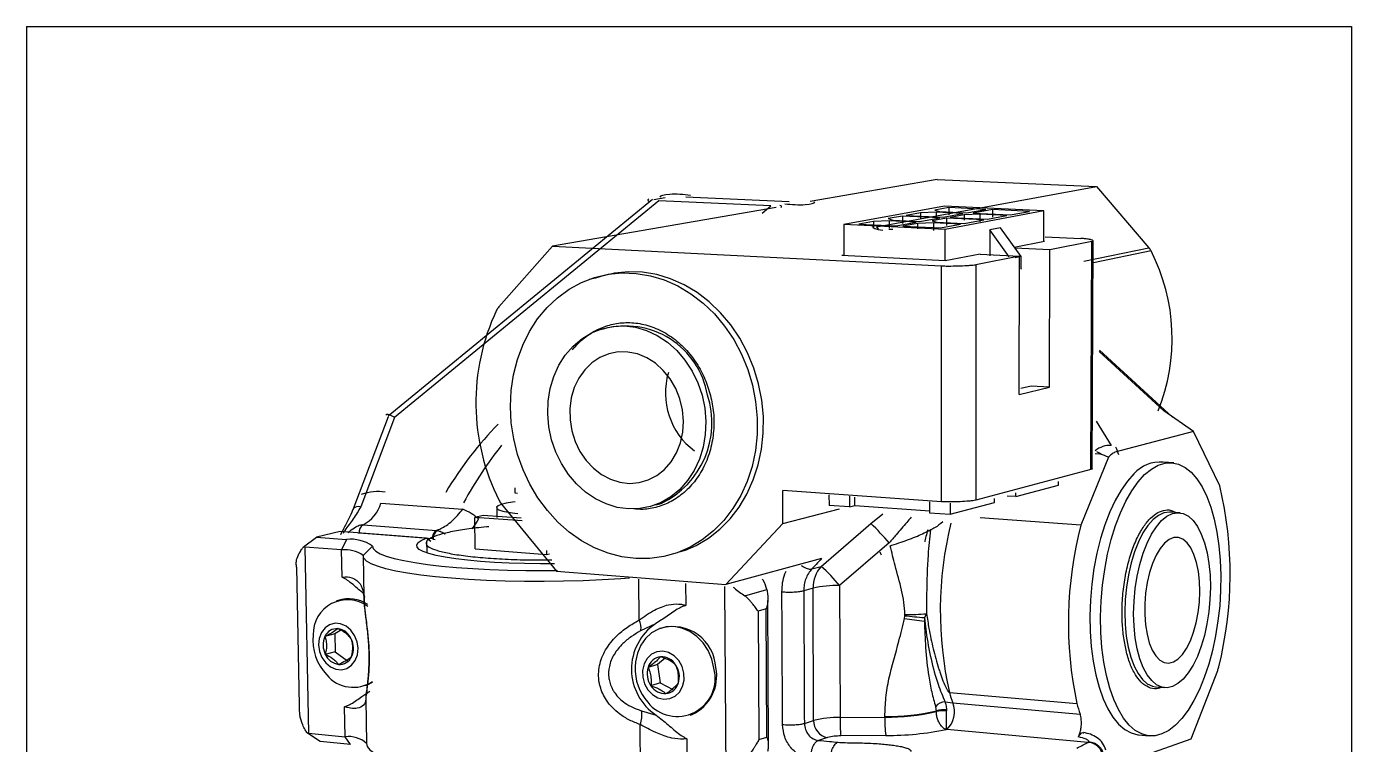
# Model space of a CAD drawing. Header units: millimetres. Extents: x 0 to 279, y 0 to 216.
# Drawn here: x 188.9 to 247.9, y 87.4 to 119.4 of the extents above; entities that cross this region are included whole.
import ezdxf

# ---------------------------------------------------------------- set-up
doc = ezdxf.new("R2010")
doc.units = ezdxf.units.MM
doc.layers.add('TITLE_BLOCK_BORDER', color=7, linetype='Continuous')

msp = doc.modelspace()

# ---------------------------------------------------------------- linework, layer by layer
at = {"color": 7, "linetype": 'Continuous', "lineweight": 25}
for p, q in [((229.484, 112.58), (223.822, 111.602)), ((226.77, 110.478), (236.574, 112.27)), ((229.484, 112.58), (236.574, 112.27)), ((236.574, 112.27), (238.911, 109.542)), ((216.798, 111.686), (205.033, 102.039)), ((217.077, 111.637), (205.312, 101.99)), ((216.856, 111.699), (217.358, 111.782)), ((222.067, 111.404), (217.077, 111.637)), ((222.887, 111.586), (218.287, 111.798)), ((222.302, 111.34), (212.346, 109.621)), ((229.802, 111.388), (225.323, 110.579)), ((227.94, 110.955), (227.296, 110.839)), ((229.591, 110.878), (227.94, 110.955)), ((227.94, 110.955), (227.94, 110.624)), ((228.736, 111.1), (228.1, 110.984)), ((228.1, 110.984), (229.75, 110.907)), ((229.429, 111.122), (228.736, 111.1)), ((228.736, 111.1), (228.737, 110.861)), ((230.002, 111.329), (229.375, 111.215)), ((229.375, 111.215), (229.587, 111.151)), ((230.621, 111.067), (229.429, 111.122)), ((229.429, 111.122), (229.429, 110.794)), ((229.587, 111.151), (230.778, 111.096)), ((229.75, 110.907), (230.621, 111.067)), ((234.227, 111.185), (229.802, 111.388)), ((234.227, 111.185), (229.836, 110.363)), ((231.638, 111.253), (230.002, 111.329)), ((230.002, 111.329), (230.002, 111.004)), ((230.681, 111.009), (230.05, 110.893)), ((231.375, 111.032), (230.681, 111.009)), ((230.681, 111.009), (230.681, 110.77)), ((230.778, 111.096), (231.638, 111.253)), ((231.935, 111.24), (231.076, 111.082)), ((231.076, 111.082), (232.731, 111.005)), ((232.576, 110.976), (231.375, 111.032)), ((231.375, 111.032), (231.375, 110.702)), ((231.712, 110.815), (232.576, 110.976)), ((233.584, 111.164), (231.935, 111.24)), ((231.935, 111.24), (231.935, 110.913)), ((232.731, 111.005), (233.584, 111.164)), ((234.223, 109.819), (234.227, 111.185)), ((229.836, 110.363), (225.323, 110.579)), ((225.323, 110.579), (225.328, 109.187)), ((226.641, 110.72), (225.987, 110.601)), ((225.987, 110.601), (227.652, 110.522)), ((227.344, 110.743), (226.641, 110.72)), ((226.641, 110.72), (226.641, 110.478)), ((227.296, 110.839), (227.506, 110.773)), ((227.318, 110.373), (227.504, 110.364)), ((228.547, 110.686), (227.344, 110.743)), ((227.344, 110.743), (227.345, 110.409)), ((227.506, 110.773), (228.708, 110.716)), ((227.652, 110.522), (228.547, 110.686)), ((228.603, 110.627), (227.955, 110.507)), ((227.955, 110.507), (229.633, 110.427)), ((229.308, 110.65), (228.603, 110.627)), ((228.603, 110.627), (228.604, 110.383)), ((228.708, 110.716), (229.591, 110.878)), ((229.891, 110.864), (229.253, 110.746)), ((229.253, 110.746), (229.468, 110.68)), ((230.52, 110.593), (229.308, 110.65)), ((229.308, 110.65), (229.308, 110.314)), ((229.468, 110.68), (230.679, 110.622)), ((229.633, 110.427), (230.52, 110.593)), ((229.836, 108.959), (229.836, 110.363)), ((231.555, 110.785), (229.891, 110.864)), ((229.891, 110.864), (229.891, 110.531)), ((230.05, 110.893), (231.712, 110.815)), ((230.679, 110.622), (231.555, 110.785)), ((232.302, 110.431), (231.824, 110.341)), ((233.221, 109.152), (232.302, 110.431)), ((231.824, 110.341), (231.823, 109.182)), ((232.687, 109.139), (231.824, 110.341)), ((234.256, 109.825), (232.911, 109.562)), ((234.256, 109.825), (234.225, 109.827)), ((234.289, 110.037), (235.877, 109.961)), ((236.364, 109.816), (234.499, 109.446)), ((236.321, 99.666), (236.364, 109.816)), ((236.382, 99.706), (236.425, 109.846)), ((212.346, 109.621), (209.953, 106.906)), ((212.346, 109.621), (229.668, 108.736)), ((225.341, 109.213), (225.23, 109.192)), ((229.836, 108.959), (225.23, 109.192)), ((231.392, 109.264), (229.836, 108.959)), ((233.145, 109.176), (231.2, 108.79)), ((231.392, 109.264), (233.145, 109.176)), ((234.499, 109.446), (232.943, 109.522)), ((233.133, 103.016), (233.145, 109.176)), ((234.481, 103.338), (234.499, 109.446)), ((229.671, 98.234), (229.668, 108.736)), ((231.2, 108.79), (231.192, 98.302)), ((233.221, 109.152), (232.947, 109.098)), ((233.22, 108.598), (233.214, 108.597)), ((233.22, 108.598), (233.221, 109.152)), ((214.257, 108.187), (213.974, 108.135)), ((214.501, 108.27), (214.257, 108.187)), ((214.61, 105.923), (214.374, 105.877)), ((239.962, 102.004), (236.704, 104.989)), ((233.133, 103.016), (234.481, 103.338)), ((233.662, 103.388), (233.203, 103.279)), ((234.481, 103.338), (233.662, 103.388)), ((240.887, 101.357), (239.577, 102.28)), ((205.029, 102.016), (203.462, 97.874)), ((205.312, 101.99), (203.81, 98.015)), ((240.887, 101.357), (237.393, 100.439)), ((242.063, 98.938), (240.887, 101.357)), ((237.103, 100.215), (235.878, 97.197)), ((240.014, 99.965), (239.541, 99.996)), ((236.321, 99.666), (231.192, 98.302)), ((234.876, 98.971), (234.876, 99.141)), ((210.691, 98.615), (210.688, 98.861)), ((210.784, 98.608), (210.691, 98.615)), ((229.671, 98.234), (222.6, 98.737)), ((222.607, 97.269), (222.6, 98.737)), ((224.66, 98.543), (224.662, 98.069)), ((232.977, 98.462), (234.876, 98.971)), ((232.977, 98.462), (232.977, 98.634)), ((204.704, 98.175), (208.35, 97.901)), ((209.862, 98.002), (209.869, 97.537)), ((210.074, 98.134), (212.521, 95.147)), ((216.948, 98.103), (217.18, 98.159)), ((225.57, 98.003), (224.662, 98.069)), ((225.568, 98.478), (225.57, 98.003)), ((225.57, 98.003), (225.818, 98.068)), ((225.818, 98.068), (225.817, 98.444)), ((225.818, 98.068), (229.158, 97.827)), ((229.133, 98.224), (229.133, 97.746)), ((230.056, 98.176), (230.057, 97.679)), ((230.057, 97.679), (232.03, 98.208)), ((232.03, 98.208), (232.031, 98.382)), ((232.977, 98.462), (232.592, 98.489)), ((203.463, 97.883), (203.462, 97.874)), ((209.263, 97.628), (208.889, 97.539)), ((208.909, 96.138), (208.889, 97.539)), ((210.994, 97.38), (208.889, 97.539)), ((210.944, 97.501), (209.263, 97.628)), ((222.607, 97.269), (225.122, 97.919)), ((229.133, 97.746), (230.057, 97.679)), ((235.878, 97.197), (231.387, 97.522)), ((240.301, 97.739), (239.906, 97.767)), ((202.896, 96.91), (201.83, 96.662)), ((206.722, 96.612), (202.896, 96.91)), ((207.007, 96.578), (203.739, 96.832)), ((203.909, 97.214), (207.176, 96.962)), ((207.176, 96.962), (207.222, 96.956)), ((220.059, 94.546), (222.607, 97.269)), ((224.31, 95.357), (226.525, 97.261)), ((229.181, 96.982), (229.176, 96.98)), ((201.265, 96.227), (201.83, 96.662)), ((201.317, 96.217), (201.265, 96.227)), ((202.957, 96.087), (201.317, 96.217)), ((201.317, 96.217), (201.481, 87.929)), ((201.83, 96.662), (203.178, 96.556)), ((203.178, 96.556), (202.957, 96.087)), ((204.327, 96.263), (203.912, 95.841)), ((206.93, 96.462), (206.722, 96.612)), ((206.739, 96.473), (206.747, 95.986)), ((207.031, 96.575), (207.007, 96.578)), ((227.34, 96.4), (225.132, 94.504)), ((202.979, 94.874), (202.957, 96.087)), ((203.912, 95.841), (203.946, 93.992)), ((208.909, 96.138), (212.077, 95.89)), ((212.075, 96.061), (212.077, 95.89)), ((212.077, 95.89), (212.206, 95.922)), ((217.992, 96.001), (218.268, 96.072)), ((224.328, 95.701), (220.059, 94.546)), ((200.948, 95.324), (201.072, 89.16)), ((212.521, 95.147), (220.059, 94.546)), ((223.897, 95.244), (224.31, 95.357)), ((225.132, 94.504), (225.152, 88.627)), ((202.801, 93.832), (202.707, 93.809)), ((220.912, 94.052), (221.894, 94.322)), ((221.971, 87.487), (221.935, 93.836)), ((223.949, 94.388), (223.535, 94.273)), ((223.974, 88.496), (223.949, 94.388)), ((221.861, 93.46), (221.507, 93.361)), ((221.507, 93.361), (221.541, 87.647)), ((221.894, 87.758), (221.861, 93.46)), ((229.003, 93.246), (228.906, 93.079)), ((216.932, 92.805), (216.271, 92.484)), ((228.018, 93.035), (228.036, 93.162)), ((228.036, 93.162), (228.039, 93.208)), ((228.906, 93.079), (228.923, 92.926)), ((228.906, 93.079), (228.909, 92.924)), ((202.655, 92.351), (202.213, 92.237)), ((202.956, 92.531), (202.655, 92.351)), ((202.655, 92.351), (202.67, 91.557)), ((217.202, 92.613), (217.112, 92.588)), ((202.67, 91.557), (202.228, 91.441)), ((202.67, 91.557), (203.213, 91.145)), ((217.027, 90.982), (216.607, 90.862)), ((217.361, 91.267), (217.027, 90.982)), ((217.027, 90.982), (217.147, 90.166)), ((240.787, 87.68), (241.97, 90.728)), ((203.989, 90.05), (204.083, 90.075)), ((204.083, 90.075), (204.338, 90.203)), ((217.147, 90.166), (216.728, 90.044)), ((217.147, 90.166), (217.711, 89.872)), ((230.023, 89.744), (235.704, 89.247)), ((239.202, 89.994), (239.597, 89.961)), ((203.112, 87.772), (203.087, 89.11)), ((204.028, 89.449), (204.063, 87.478)), ((229.83, 89.323), (230.168, 89.285)), ((230.168, 89.285), (235.844, 88.784)), ((216.305, 88.932), (216.969, 88.732)), ((218.476, 88.735), (218.565, 88.762)), ((225.152, 88.627), (227.147, 88.65)), ((227.147, 88.65), (227.147, 88.673)), ((229.441, 88.898), (229.441, 88.921)), ((229.893, 88.97), (229.893, 88.923)), ((201.43, 87.93), (201.481, 87.929)), ((202.007, 87.557), (201.43, 87.93)), ((201.481, 87.929), (203.112, 87.772)), ((216.266, 86.299), (216.247, 88.317)), ((223.563, 88.367), (223.974, 88.496)), ((229.902, 88.094), (229.88, 88.096)), ((236.203, 87.522), (229.902, 88.094)), ((203.347, 87.427), (202.007, 87.557)), ((203.347, 87.427), (203.112, 87.772)), ((218.327, 87.685), (218.338, 86.307)), ((221.541, 87.647), (221.894, 87.758)), ((224.598, 87.74), (224.188, 87.609)), ((227.186, 87.83), (225.188, 87.807)), ((236.203, 87.522), (236.221, 87.543)), ((238.393, 86.828), (240.787, 87.68)), ((238.443, 87.858), (238.915, 87.815))]:
    msp.add_line(p, q, dxfattribs=at)
at = {"color": 8, "linetype": 'Continuous', "lineweight": 25}
for p, q in [((221.683, 111.089), (222.067, 111.404)), ((226.77, 110.478), (226.855, 110.377)), ((236.003, 108.949), (238.911, 109.542)), ((239.004, 109.402), (236.436, 108.875)), ((239.577, 102.28), (236.697, 104.919)), ((236.551, 101.83), (237.23, 100.744)), ((236.74, 100.357), (236.514, 100.372)), ((226.525, 97.261), (227.053, 97.693)), ((203.739, 96.832), (203.696, 96.822)), ((207.031, 96.575), (207.117, 96.56)), ((216.202, 92.968), (216.185, 94.788)), ((218.27, 94.601), (218.278, 93.622)), ((220.083, 86.139), (220.025, 94.461))]:
    msp.add_line(p, q, dxfattribs=at)
at = {"color": 7, "linetype": 'Continuous', "lineweight": 25, "flags": 128}
for points in [[(214.218, 108.218), (214.825, 108.362), (215.447, 108.424), (216.077, 108.403), (216.706, 108.297), (217.326, 108.11), (217.929, 107.842), (218.507, 107.498), (219.052, 107.081), (219.556, 106.597), (220.012, 106.052), (220.415, 105.454), (220.759, 104.811), (221.039, 104.13), (221.252, 103.423), (221.394, 102.697), (221.463, 101.963), (221.46, 101.231), (221.383, 100.51), (221.235, 99.81), (221.016, 99.141), (220.732, 98.511), (220.384, 97.929), (219.979, 97.402), (219.522, 96.937), (219.019, 96.54), (218.476, 96.215), (217.902, 95.968), (217.303, 95.8), (216.687, 95.713), (216.063, 95.71), (215.439, 95.788), (214.823, 95.947), (214.221, 96.184), (213.643, 96.497), (213.096, 96.88), (212.585, 97.33), (212.118, 97.84), (211.7, 98.403), (211.338, 99.013), (211.034, 99.662), (210.793, 100.341), (210.618, 101.042), (210.511, 101.756), (210.474, 102.475), (210.507, 103.189), (210.61, 103.888), (210.782, 104.565), (211.02, 105.211), (211.322, 105.816), (211.684, 106.374), (212.102, 106.877), (212.571, 107.319), (213.084, 107.693), (213.636, 107.994), (214.218, 108.218)], [(218.268, 96.072), (218.752, 96.287), (219.294, 96.61), (219.797, 97.007), (220.254, 97.471), (220.659, 97.998), (221.006, 98.579), (221.29, 99.208), (221.508, 99.876), (221.657, 100.575), (221.733, 101.294), (221.737, 102.025), (221.668, 102.758), (221.526, 103.483), (221.314, 104.189), (221.034, 104.869), (220.691, 105.511), (220.289, 106.108), (219.833, 106.652), (219.329, 107.135), (218.785, 107.551), (218.208, 107.895), (217.606, 108.162), (216.986, 108.349), (216.358, 108.454), (215.728, 108.476), (215.107, 108.414), (214.501, 108.27)], [(216.717, 98.026), (216.229, 97.93), (215.73, 97.916), (215.229, 97.985), (214.738, 98.135), (214.266, 98.362), (213.823, 98.662), (213.416, 99.028), (213.055, 99.454), (212.746, 99.931), (212.495, 100.449), (212.308, 100.997), (212.188, 101.566), (212.138, 102.143), (212.158, 102.717), (212.248, 103.277), (212.408, 103.811), (212.632, 104.309), (212.918, 104.761), (213.26, 105.157), (213.651, 105.489), (214.082, 105.75), (214.547, 105.935), (215.034, 106.04), (215.534, 106.062), (216.038, 106.001), (216.534, 105.857), (217.013, 105.634), (217.464, 105.335), (217.878, 104.967), (218.246, 104.538), (218.561, 104.056), (218.817, 103.531), (219.006, 102.974), (219.127, 102.397), (219.176, 101.811), (219.152, 101.23), (219.057, 100.664), (218.891, 100.126), (218.659, 99.626), (218.365, 99.176), (218.017, 98.784), (217.62, 98.457), (217.184, 98.203), (216.717, 98.026)], [(214.852, 104.822), (214.457, 104.658), (214.097, 104.418), (213.782, 104.108), (213.52, 103.738), (213.319, 103.318), (213.184, 102.86), (213.12, 102.377), (213.128, 101.883), (213.207, 101.392), (213.356, 100.918), (213.57, 100.475), (213.843, 100.074), (214.167, 99.727), (214.534, 99.445), (214.933, 99.235), (215.352, 99.103), (215.78, 99.054), (216.205, 99.088), (216.613, 99.206), (216.995, 99.404), (217.338, 99.677), (217.632, 100.016), (217.869, 100.412), (218.041, 100.855), (218.144, 101.33), (218.175, 101.824), (218.132, 102.324), (218.017, 102.813), (217.833, 103.279), (217.585, 103.706), (217.281, 104.084), (216.93, 104.4), (216.541, 104.646), (216.127, 104.815), (215.699, 104.901), (215.27, 104.904), (214.852, 104.822)], [(238.717, 99.443), (239.018, 99.693), (239.324, 99.866), (239.631, 99.96), (239.935, 99.975), (240.231, 99.91), (240.517, 99.766), (240.788, 99.548), (241.041, 99.256), (241.273, 98.897), (241.481, 98.474), (241.662, 97.994), (241.815, 97.462), (241.937, 96.885), (242.028, 96.272), (242.086, 95.629), (242.111, 94.965), (242.101, 94.288), (242.059, 93.606), (241.983, 92.927), (241.875, 92.261), (241.737, 91.615), (241.569, 90.998), (241.375, 90.416), (241.156, 89.877), (240.914, 89.389), (240.654, 88.958), (240.377, 88.588), (240.088, 88.286), (239.79, 88.055), (239.487, 87.899), (239.183, 87.82), (238.881, 87.819), (238.586, 87.898), (238.301, 88.056), (238.031, 88.291), (237.779, 88.6), (237.548, 88.98), (237.341, 89.426), (237.163, 89.932), (237.014, 90.492), (236.898, 91.099), (236.816, 91.744), (236.769, 92.418), (236.758, 93.113), (236.783, 93.819), (236.844, 94.526), (236.94, 95.224), (237.07, 95.905), (237.232, 96.557), (237.423, 97.174), (237.641, 97.745), (237.883, 98.264), (238.145, 98.724), (238.425, 99.119), (238.717, 99.443)], [(238.24, 99.475), (237.948, 99.151), (237.668, 98.757), (237.405, 98.298), (237.162, 97.779), (236.944, 97.208), (236.753, 96.592), (236.591, 95.94), (236.461, 95.261), (236.365, 94.563), (236.304, 93.857), (236.279, 93.152), (236.29, 92.457), (236.337, 91.783), (236.42, 91.139), (236.537, 90.533), (236.686, 89.973), (236.865, 89.467), (237.072, 89.021), (237.304, 88.642), (237.557, 88.333), (237.828, 88.098), (238.113, 87.941), (238.409, 87.862), (238.443, 87.858)], [(210.681, 98.237), (210.558, 98.219), (210.28, 98.169), (210.066, 98.114), (209.924, 98.055), (209.857, 97.993), (209.87, 97.932), (209.961, 97.873), (210.129, 97.818), (210.367, 97.769), (210.669, 97.727), (210.796, 97.713)], [(240.436, 90.343), (240.2, 90.139), (239.958, 90.009), (239.715, 89.957), (239.476, 89.984), (239.247, 90.09), (239.031, 90.274), (238.833, 90.531), (238.658, 90.856), (238.508, 91.244), (238.389, 91.687), (238.301, 92.175), (238.247, 92.698), (238.228, 93.245), (238.245, 93.805), (238.297, 94.367), (238.383, 94.917), (238.502, 95.445), (238.65, 95.94), (238.825, 96.391), (239.023, 96.789), (239.24, 97.125), (239.47, 97.394), (239.71, 97.589), (239.954, 97.707), (240.198, 97.746), (240.435, 97.706), (240.663, 97.587), (240.875, 97.393), (241.067, 97.128), (241.237, 96.797), (241.38, 96.408), (241.495, 95.968), (241.578, 95.486), (241.628, 94.972), (241.645, 94.436), (241.627, 93.888), (241.576, 93.34), (241.493, 92.802), (241.378, 92.284), (241.235, 91.798), (241.065, 91.352), (240.873, 90.956), (240.662, 90.617), (240.436, 90.343)], [(204.327, 96.263), (204.358, 96.147), (204.472, 96.032), (204.667, 95.92), (204.941, 95.812), (205.293, 95.709), (205.719, 95.613), (206.216, 95.523), (206.778, 95.443), (207.4, 95.371), (208.075, 95.31), (208.797, 95.259), (209.557, 95.22), (210.347, 95.193), (211.159, 95.178), (211.984, 95.175), (212.567, 95.181)], [(212.441, 95.477), (211.807, 95.474), (211.105, 95.481), (210.42, 95.5), (209.762, 95.532), (209.14, 95.574), (208.562, 95.627), (208.037, 95.69), (207.571, 95.761), (207.171, 95.841), (206.842, 95.927), (206.588, 96.019), (206.411, 96.115), (206.314, 96.214), (206.298, 96.315), (206.361, 96.415), (206.504, 96.515), (206.722, 96.612)], [(239.608, 96.392), (239.412, 96.156), (239.232, 95.853), (239.072, 95.491), (238.938, 95.081), (238.833, 94.635), (238.761, 94.165), (238.724, 93.687), (238.722, 93.213), (238.756, 92.758), (238.825, 92.335), (238.926, 91.956), (239.057, 91.634), (239.213, 91.375), (239.391, 91.189), (239.584, 91.08), (239.788, 91.05), (239.995, 91.101), (240.201, 91.231), (240.4, 91.435), (240.585, 91.708), (240.752, 92.041), (240.896, 92.425), (241.013, 92.849), (241.1, 93.302), (241.154, 93.769), (241.174, 94.24), (241.159, 94.699), (241.11, 95.134), (241.027, 95.534), (240.914, 95.885), (240.774, 96.18), (240.609, 96.408), (240.425, 96.563), (240.227, 96.64), (240.021, 96.637), (239.813, 96.554), (239.608, 96.392)], [(215.772, 94.829), (215.39, 94.801), (214.563, 94.752), (213.711, 94.716), (212.843, 94.692), (211.97, 94.682), (211.101, 94.685), (210.245, 94.701), (209.413, 94.73), (208.612, 94.772), (207.852, 94.826), (207.141, 94.891), (206.486, 94.967), (205.895, 95.053), (205.372, 95.148), (204.924, 95.251), (204.555, 95.361), (204.267, 95.476), (204.063, 95.595), (203.945, 95.717), (203.912, 95.841)], [(203.686, 91.71), (203.645, 92.005), (203.536, 92.283), (203.368, 92.52), (203.154, 92.698), (202.912, 92.802), (202.661, 92.823), (202.423, 92.761), (202.216, 92.62), (202.057, 92.411), (201.958, 92.153), (201.929, 91.865), (201.97, 91.57), (202.078, 91.294), (202.246, 91.057), (202.459, 90.879), (202.7, 90.775), (202.95, 90.752), (203.189, 90.814), (203.396, 90.954), (203.557, 91.162), (203.656, 91.421), (203.686, 91.71)], [(219.533, 90.826), (219.438, 91.23), (219.274, 91.61), (219.05, 91.952), (218.773, 92.239), (218.457, 92.462), (218.113, 92.611), (217.756, 92.679), (217.402, 92.665), (217.063, 92.568), (216.754, 92.394), (216.488, 92.148), (216.276, 91.843), (216.125, 91.489), (216.043, 91.102), (216.028, 90.888)], [(218.198, 90.599), (218.117, 90.896), (217.967, 91.162), (217.762, 91.374), (217.517, 91.517), (217.254, 91.578), (216.993, 91.552), (216.755, 91.442), (216.56, 91.257), (216.423, 91.012), (216.355, 90.727), (216.363, 90.424), (216.444, 90.128), (216.593, 89.864), (216.797, 89.651), (217.04, 89.508), (217.303, 89.446), (217.565, 89.471), (217.803, 89.58), (217.999, 89.764), (218.137, 90.009), (218.205, 90.295), (218.198, 90.599)], [(204.063, 87.478), (204.096, 87.331), (204.214, 87.186), (204.417, 87.044), (204.703, 86.907), (205.071, 86.776), (205.517, 86.653), (206.037, 86.54), (206.625, 86.437), (207.276, 86.345), (207.984, 86.267), (208.739, 86.202), (209.535, 86.151), (210.363, 86.115), (211.214, 86.095), (212.078, 86.091), (212.946, 86.102), (213.808, 86.129), (214.655, 86.171), (215.477, 86.228), (216.266, 86.299)]]:
    msp.add_lwpolyline(points, dxfattribs=at)
at = {"color": 8, "linetype": 'Continuous', "lineweight": 25, "flags": 128}
for points in [[(203.81, 98.015), (203.704, 98.017), (203.613, 98.005), (203.541, 97.98), (203.492, 97.942), (203.466, 97.894), (203.463, 97.883)], [(239.906, 97.767), (239.82, 97.774), (239.577, 97.741), (239.332, 97.629), (239.091, 97.439), (238.86, 97.176), (238.641, 96.845), (238.442, 96.452), (238.265, 96.005), (238.114, 95.514), (237.993, 94.988), (237.904, 94.439), (237.85, 93.879), (237.83, 93.318), (237.847, 92.77), (237.898, 92.245), (237.984, 91.754), (238.102, 91.309), (238.249, 90.916), (238.423, 90.586), (238.62, 90.324), (238.835, 90.135), (239.064, 90.023), (239.202, 89.994)], [(203.946, 93.992), (203.953, 93.917), (203.957, 93.897)]]:
    msp.add_lwpolyline(points, dxfattribs=at)
at = {"color": 7, "linetype": 'Continuous', "lineweight": 25}
for centre, radius, start, end in [((238.373, 109.083), 0.707, 26.83342, 40.50704), ((231.405, 105.509), 8.538, 337.84543, 27.12539), ((210.446, 106.474), 0.656, 138.77857, 153.65598), ((218.566, 102.645), 9.633, 154.68171, 206.90713), ((220.59, 103.078), 3.214, 163.59333, 233.21283), ((239.403, 98.456), 1.546, 84.90362, 138.78449), ((225.596, 95.002), 16.931, 345.907, 13.4416), ((203.226, 98.589), 1.535, 296.39526, 344.35998), ((210.697, 98.643), 0.805, 206.33719, 219.23491), ((207.503, 95.747), 2.315, 48.14426, 68.52636), ((204.134, 96.885), 0.398, 124.40166, 187.65936), ((207.409, 96.631), 0.405, 125.11361, 187.56217), ((207.466, 96.595), 0.436, 124.11215, 182.69174), ((220.399, 90.651), 9.012, 39.63532, 47.17375), ((252.533, 92.855), 17.212, 165.38888, 192.10222), ((203.375, 94.925), 1.642, 54.57077, 96.87731), ((203.121, 94.746), 1.351, 54.11704, 96.98015), ((225.346, 94.419), 1.397, 137.84654, 181.28054), ((219.266, 89.672), 7.6, 39.47769, 48.41442), ((225.059, 89.18), 5.324, 89.21057, 102.02838), ((203.217, 92.341), 1.53, 53.7579, 181.29774), ((203.293, 92.44), 1.476, 56.08668, 109.45109), ((227.864, 109.882), 16.675, 270.60314, 273.91907), ((218.314, 90.781), 2.451, 124.31049, 236.73571), ((215.617, 92.638), 0.672, 346.78108, 29.4232), ((217.696, 90.749), 1.928, 3.07218, 104.86275), ((230.662, 110.536), 17.699, 261.40912, 264.31705), ((230.125, 110.635), 17.598, 263.18154, 266.02535), ((229.078, 91.625), 1.31, 96.78362, 97.40494), ((203.885, 92.065), 2.211, 173.75468, 223.9171), ((203.05, 91.855), 0.92, 155.46532, 206.74257), ((202.75, 91.999), 0.587, 85.98542, 156.07607), ((202.686, 91.829), 0.762, 23.60452, 82.12593), ((202.564, 91.72), 0.92, 335.34609, 26.7695), ((202.928, 91.747), 0.763, 203.59932, 261.95554), ((202.864, 91.576), 0.587, 265.78299, 335.93539), ((218.297, 90.802), 2.271, 177.8538, 221.12663), ((217.238, 90.678), 0.657, 97.033, 163.77482), ((217.198, 90.587), 0.744, 31.83429, 93.13221), ((217.049, 90.446), 0.947, 342.4215, 34.3353), ((240.838, 91.162), 1.212, 338.99227, 346.5214), ((203.472, 91.493), 1.521, 219.16737, 304.45374), ((217.511, 90.578), 0.947, 162.52594, 214.28766), ((217.905, 90.369), 1.692, 218.80166, 15.68004), ((217.768, 90.478), 1.892, 294.9158, 11.40379), ((217.361, 90.437), 0.745, 211.80061, 272.9399), ((217.321, 90.345), 0.657, 276.8235, 343.6614), ((233.859, 90.707), 3.955, 194.09376, 201.06603), ((229.812, 88.841), 0.483, 87.81671, 145.78474), ((229.196, 88.877), 1.055, 312.05996, 22.77008), ((239.677, 90.192), 4.084, 193.38467, 200.17164), ((215.313, 88.715), 1.016, 336.88845, 12.31745), ((225.076, 83.923), 4.705, 89.07378, 103.5466), ((231.836, 88.502), 6.685, 178.93499, 185.9747), ((232.939, 88.515), 5.793, 178.66263, 186.78753), ((227.29, 98.109), 9.436, 269.13396, 283.17663), ((227.29, 98.078), 9.429, 269.13205, 283.18724), ((229.787, 87.833), 1.141, 84.70138, 107.65839), ((229.752, 87.431), 1.499, 84.58302, 101.94552), ((234.928, 88.458), 0.972, 6.08037, 19.58324), ((224.717, 88.474), 0.743, 178.27738, 260.77675), ((227.283, 100.643), 12.813, 269.56887, 281.69481), ((203.263, 86.576), 1.206, 48.437, 97.21027), ((225.149, 85.492), 2.315, 89.04586, 103.76785)]:
    msp.add_arc(centre, radius, start, end, dxfattribs=at)
at = {"color": 8, "linetype": 'Continuous', "lineweight": 25}
for centre, radius, start, end in [((215.605, 102.364), 3.696, 9.63399, 105.62597), ((215.478, 101.745), 3.969, 295.39776, 18.16574), ((237.182, 99.688), 1.057, 87.40553, 129.13991), ((246.023, 93.376), 16.407, 166.23166, 192.7904), ((204.688, 89.456), 0.661, 159.66892, 180.65226)]:
    msp.add_arc(centre, radius, start, end, dxfattribs=at)
at = {"color": 7, "linetype": 'Continuous', "lineweight": 25}
for centre, major_axis, ratio, start_param, end_param in [((217.878, 111.692), (1.286, 0.032), 0.1221, 2.888731, 3.491313), ((218.109, 111.73), (0.981, -0.066), 0.187379, 1.182722, 3.136502), ((223.055, 111.654), (0.981, -0.066), 0.187379, 4.346487, 6.281893), ((221.265, 111.347), (1.286, 0.032), 0.1221, 6.029097, 6.642654), ((227.657, 110.435), (1.06, -0.045), 0.156963, 3.106604, 4.110234), ((205.608, 101.632), (0.682, -0.474), 0.190764, 2.168449, 3.252643), ((235.952, 100.622), (1.062, -0.488), 0.125556, 0.704469, 0.988083), ((236.405, 101.092), (-1.126, 1.242), 0.349415, 3.773592, 4.067704), ((203.715, 95.549), (1.779, 2.893), 0.683503, 0.275892, 0.689265), ((230.879, 99.751), (2.781, 5.193), 0.606798, 2.640333, 2.675765)]:
    msp.add_ellipse(centre, major_axis=major_axis, ratio=ratio, start_param=start_param, end_param=end_param, dxfattribs=at)
at = {"color": 8, "linetype": 'Continuous', "lineweight": 25}
for centre, major_axis, ratio, start_param, end_param in [((212.071, 94.214), (4.618, 9.897), 0.55424, 1.004088, 1.374573), ((212.362, 93.859), (3.854, 9.884), 0.513237, 1.015974, 1.323871), ((230.693, 100.127), (1.763, 4.031), 0.090191, 2.500378, 2.760282)]:
    msp.add_ellipse(centre, major_axis=major_axis, ratio=ratio, start_param=start_param, end_param=end_param, dxfattribs=at)
at = {"color": 7, "linetype": 'Continuous', "lineweight": 25}
for points, knots in [([(236.364, 109.816), (236.386, 109.823), (236.43, 109.836), (236.425, 109.864), (236.355, 109.897), (236.209, 109.927), (236.047, 109.949), (235.933, 109.957), (235.877, 109.961)], [0, 0, 0, 0, 0.125236, 0.250451, 0.500083, 0.749392, 0.874865, 1, 1, 1, 1]), ([(229.668, 108.736), (229.735, 108.734), (229.87, 108.729), (230.158, 108.73), (230.51, 108.738), (230.837, 108.754), (231.074, 108.771), (231.158, 108.784), (231.2, 108.79)], [0, 0, 0, 0, 0.125236, 0.250451, 0.500083, 0.749392, 0.874865, 1, 1, 1, 1]), ([(237.103, 100.215), (236.987, 100.267), (236.869, 100.319), (236.741, 100.356), (236.74, 100.357)], [0, 0, 0, 0, 0.989513, 1, 1, 1, 1]), ([(237.393, 100.439), (237.341, 100.408), (237.243, 100.348), (237.148, 100.257), (237.103, 100.215)], [0, 0, 0, 0, 0.530703, 1, 1, 1, 1]), ([(236.377, 99.706), (236.378, 99.701), (236.381, 99.687), (236.345, 99.674), (236.321, 99.666)], [0, 0, 0, 0, 0.331796, 1, 1, 1, 1]), ([(231.192, 98.302), (231.151, 98.294), (231.068, 98.278), (230.833, 98.255), (230.508, 98.234), (230.159, 98.224), (229.873, 98.224), (229.738, 98.23), (229.671, 98.234)], [0, 0, 0, 0, 0.125236, 0.250451, 0.500083, 0.749392, 0.874865, 1, 1, 1, 1]), ([(203.454, 97.886), (203.451, 97.878), (203.399, 97.736), (203.26, 97.45), (203.074, 97.093), (202.946, 96.851), (202.899, 96.763)], [0, 0, 0, 0, 0.018863, 0.342208, 0.762535, 1, 1, 1, 1]), ([(207.176, 96.962), (207.24, 96.986), (207.457, 97.066), (207.888, 97.352), (208.196, 97.718), (208.35, 97.901)], [0, 0, 0, 0, 0.174542, 0.585516, 1, 1, 1, 1]), ([(209.514, 97.122), (209.362, 97.109), (208.891, 97.067), (208.225, 96.971), (207.549, 96.84), (207.057, 96.693), (206.762, 96.537), (206.68, 96.376), (206.815, 96.219), (207.164, 96.07), (207.717, 95.935), (208.454, 95.821), (209.345, 95.731), (210.357, 95.671), (211.367, 95.641), (212.032, 95.646), (212.323, 95.648)], [0, 0, 0, 0, 0.036007, 0.111461, 0.186915, 0.262369, 0.337823, 0.413277, 0.488731, 0.564186, 0.63964, 0.715094, 0.790548, 0.866002, 0.941456, 1, 1, 1, 1]), ([(227.386, 96.274), (227.393, 96.277), (227.419, 96.285), (227.582, 96.336), (227.994, 96.472), (228.61, 96.702), (228.991, 96.889), (229.176, 96.98)], [0, 0, 0, 0, 0.010809, 0.038722, 0.24235, 0.631642, 1, 1, 1, 1]), ([(229.176, 96.98), (229.138, 96.611), (229.04, 95.669), (229.006, 94.409), (229.004, 93.54), (229.003, 93.246)], [0, 0, 0, 0, 0.29916, 0.762598, 1, 1, 1, 1]), ([(229.737, 97.347), (229.618, 97.249), (229.429, 97.094), (229.248, 97.013), (229.181, 96.982)], [0, 0, 0, 0, 0.631493, 1, 1, 1, 1]), ([(200.951, 95.662), (200.983, 95.751), (201.032, 95.885), (201.157, 96.086), (201.234, 96.186), (201.265, 96.227)], [0, 0, 0, 0, 0.541126, 0.813937, 1, 1, 1, 1]), ([(228.039, 93.208), (228.03, 93.39), (228.013, 93.759), (227.859, 94.489), (227.616, 95.319), (227.457, 95.98), (227.386, 96.274)], [0, 0, 0, 0, 0.174555, 0.351714, 0.71147, 1, 1, 1, 1]), ([(200.949, 95.324), (200.948, 95.333), (200.938, 95.398), (200.933, 95.522), (200.945, 95.615), (200.951, 95.662)], [0, 0, 0, 0, 0.077343, 0.539186, 1, 1, 1, 1]), ([(224.328, 95.701), (224.248, 95.616), (224.104, 95.463), (223.96, 95.311), (223.897, 95.244)], [0, 0, 0, 0, 0.56, 1, 1, 1, 1]), ([(202.979, 94.874), (203.025, 94.881), (203.211, 94.907), (203.406, 94.866), (203.655, 94.733), (203.888, 94.475), (203.925, 94.165), (203.946, 93.992)], [0, 0, 0, 0, 0.07464, 0.307591, 0.354938, 0.639757, 1, 1, 1, 1]), ([(203.914, 94.162), (203.866, 94.2), (203.651, 94.375), (203.381, 94.631), (203.107, 94.806), (203.007, 94.86), (202.981, 94.873), (202.979, 94.874)], [0, 0, 0, 0, 0.1538716, 0.7029334, 0.9233442, 0.9939059, 1, 1, 1, 1]), ([(220.398, 94.436), (220.414, 94.421), (220.578, 94.275), (220.754, 94.158), (220.912, 94.052)], [0, 0, 0, 0, 0.1010591, 1, 1, 1, 1]), ([(221.894, 94.322), (221.852, 94.458), (221.804, 94.61), (221.711, 94.774), (221.701, 94.79)], [0, 0, 0, 0, 0.8973331, 1, 1, 1, 1]), ([(203.907, 94.153), (203.918, 94.142), (203.957, 94.098), (203.976, 94.008), (203.96, 93.937), (203.952, 93.902)], [0, 0, 0, 0, 0.154792, 0.583421, 1, 1, 1, 1]), ([(203.946, 93.992), (203.948, 93.891), (203.953, 93.69), (203.994, 93.339), (204.044, 92.963), (204.104, 92.507), (204.148, 92.078), (204.181, 91.541), (204.187, 90.985), (204.137, 90.341), (204.073, 89.894), (204.029, 89.602), (204.028, 89.5), (204.028, 89.449)], [0, 0, 0, 0, 0.088215, 0.176302, 0.245723, 0.315055, 0.422828, 0.450781, 0.568305, 0.68196, 0.80368, 0.901737, 1, 1, 1, 1]), ([(203.959, 93.897), (203.962, 93.799), (203.967, 93.605), (204.001, 93.283), (204.042, 92.946), (204.083, 92.606), (204.12, 92.255), (204.15, 91.894), (204.167, 91.53), (204.17, 91.183), (204.161, 90.863), (204.143, 90.571), (204.119, 90.314), (204.096, 90.092), (204.078, 89.905), (204.072, 89.788), (204.071, 89.711), (204.071, 89.685)], [0, 0, 0, 0, 0.083355, 0.16552, 0.238866, 0.305497, 0.366871, 0.430816, 0.491992, 0.552079, 0.611786, 0.672561, 0.736247, 0.804021, 0.876896, 0.957724, 1, 1, 1, 1]), ([(221.507, 93.361), (221.468, 93.413), (221.39, 93.516), (221.278, 93.662), (221.18, 93.785), (221.077, 93.909), (220.974, 93.998), (220.912, 94.052)], [0, 0, 0, 0, 0.249128, 0.49955, 0.586871, 0.750085, 1, 1, 1, 1]), ([(221.894, 94.322), (221.907, 94.255), (221.927, 94.144), (221.935, 93.995), (221.936, 93.845), (221.931, 93.667), (221.884, 93.529), (221.861, 93.46)], [0, 0, 0, 0, 0.249915, 0.413129, 0.50045, 0.750872, 1, 1, 1, 1]), ([(222.563, 94.226), (222.646, 94.221), (222.774, 94.213), (222.963, 94.214), (223.108, 94.218), (223.244, 94.227), (223.403, 94.244), (223.483, 94.261), (223.535, 94.273)], [0, 0, 0, 0, 0.239457, 0.368361, 0.5, 0.631639, 0.760543, 1, 1, 1, 1]), ([(222.594, 88.315), (222.588, 89.415), (222.578, 91.383), (222.568, 93.356), (222.563, 94.226)], [0, 0, 0, 0, 0.56, 1, 1, 1, 1]), ([(223.535, 94.273), (223.541, 93.167), (223.55, 91.196), (223.559, 89.23), (223.563, 88.367)], [0, 0, 0, 0, 0.56, 1, 1, 1, 1]), ([(216.202, 92.968), (216.425, 93.126), (216.823, 93.407), (217.448, 93.657), (217.874, 93.697), (218.128, 93.665), (218.228, 93.636), (218.278, 93.622)], [0, 0, 0, 0, 0.360059, 0.644733, 0.849259, 0.925398, 1, 1, 1, 1]), ([(218.278, 93.622), (218.276, 93.621), (218.249, 93.612), (218.145, 93.573), (217.858, 93.439), (217.457, 93.134), (217.107, 92.915), (216.932, 92.805)], [0, 0, 0, 0, 0.004369, 0.054959, 0.212983, 0.606635, 1, 1, 1, 1]), ([(229.003, 93.246), (229.038, 93.027), (229.122, 92.5), (229.295, 91.685), (229.472, 91.032), (229.666, 90.444), (229.782, 90.122), (229.918, 89.867), (229.945, 89.823), (229.965, 89.793), (229.983, 89.771), (229.998, 89.756), (230.011, 89.747), (230.018, 89.744), (230.022, 89.744), (230.023, 89.744)], [0, 0, 0, 0, 0.173606, 0.418579, 0.665542, 0.728037, 0.937195, 0.957466, 0.9712, 0.980578, 0.987062, 0.993944, 0.99671, 0.998989, 1, 1, 1, 1]), ([(216.247, 88.317), (216.089, 88.377), (215.774, 88.499), (215.357, 88.757), (215.009, 89.06), (214.687, 89.454), (214.502, 89.853), (214.386, 90.377), (214.397, 90.948), (214.689, 91.671), (215.152, 92.237), (215.679, 92.667), (216.028, 92.868), (216.202, 92.968)], [0, 0, 0, 0, 0.088215, 0.176302, 0.245723, 0.315055, 0.422828, 0.450781, 0.568305, 0.68196, 0.80368, 0.901737, 1, 1, 1, 1]), ([(227.147, 88.673), (227.158, 88.953), (227.179, 89.515), (227.368, 90.645), (227.728, 91.8), (227.939, 92.7), (228.018, 93.035)], [0, 0, 0, 0, 0.188811, 0.379714, 0.76934, 1, 1, 1, 1]), ([(228.909, 92.924), (228.922, 92.529), (228.95, 91.68), (229.068, 90.629), (229.226, 89.751), (229.35, 89.326), (229.413, 89.112)], [0, 0, 0, 0, 0.2852481, 0.6149598, 0.8063315, 1, 1, 1, 1]), ([(228.923, 92.926), (228.943, 92.763), (229.014, 92.185), (229.192, 91.221), (229.475, 90.16), (229.722, 89.578), (229.83, 89.323)], [0, 0, 0, 0, 0.121753, 0.432989, 0.750762, 1, 1, 1, 1]), ([(202.791, 92.585), (202.734, 92.541), (202.638, 92.468), (202.412, 92.339), (202.274, 92.268), (202.213, 92.237)], [0, 0, 0, 0, 0.439105, 0.751358, 1, 1, 1, 1]), ([(202.213, 92.237), (202.226, 92.195), (202.261, 92.076), (202.291, 91.848), (202.268, 91.615), (202.238, 91.483), (202.228, 91.441)], [0, 0, 0, 0, 0.180942, 0.506293, 0.843975, 1, 1, 1, 1]), ([(203.385, 92.135), (203.326, 92.206), (203.225, 92.328), (202.994, 92.483), (202.853, 92.553), (202.791, 92.585)], [0, 0, 0, 0, 0.439105, 0.751358, 1, 1, 1, 1]), ([(203.4, 91.337), (203.409, 91.379), (203.439, 91.511), (203.462, 91.745), (203.433, 91.974), (203.398, 92.092), (203.385, 92.135)], [0, 0, 0, 0, 0.156025, 0.493707, 0.819058, 1, 1, 1, 1]), ([(216.271, 92.484), (216.134, 92.405), (215.859, 92.247), (215.442, 91.91), (215.074, 91.468), (214.852, 90.93), (214.835, 90.539), (214.889, 90.18), (214.976, 89.947), (215.208, 89.578), (215.511, 89.295), (215.932, 89.058), (216.181, 88.974), (216.305, 88.932)], [0, 0, 0, 0, 0.101923, 0.20358, 0.324575, 0.434649, 0.532607, 0.547495, 0.649739, 0.678828, 0.816701, 0.908268, 1, 1, 1, 1]), ([(202.228, 91.441), (202.339, 91.384), (202.529, 91.285), (202.72, 91.12), (202.79, 91.031), (202.821, 90.991)], [0, 0, 0, 0, 0.439105, 0.751358, 1, 1, 1, 1]), ([(202.821, 90.991), (202.93, 91.047), (203.116, 91.144), (203.303, 91.262), (203.37, 91.314), (203.4, 91.337)], [0, 0, 0, 0, 0.439105, 0.751358, 1, 1, 1, 1]), ([(217.158, 91.331), (217.104, 91.271), (217.011, 91.168), (216.796, 90.996), (216.665, 90.903), (216.607, 90.862)], [0, 0, 0, 0, 0.439105, 0.751358, 1, 1, 1, 1]), ([(217.831, 90.98), (217.759, 91.038), (217.637, 91.136), (217.378, 91.255), (217.225, 91.307), (217.158, 91.331)], [0, 0, 0, 0, 0.439105, 0.751358, 1, 1, 1, 1]), ([(217.952, 90.16), (217.955, 90.203), (217.967, 90.339), (217.958, 90.58), (217.899, 90.815), (217.849, 90.937), (217.831, 90.98)], [0, 0, 0, 0, 0.156025, 0.493707, 0.819058, 1, 1, 1, 1]), ([(216.607, 90.862), (216.625, 90.819), (216.675, 90.697), (216.735, 90.463), (216.743, 90.223), (216.732, 90.087), (216.728, 90.044)], [0, 0, 0, 0, 0.180942, 0.506293, 0.843975, 1, 1, 1, 1]), ([(203.087, 89.11), (203.089, 89.111), (203.114, 89.12), (203.212, 89.156), (203.479, 89.283), (203.809, 89.541), (204.091, 89.723), (204.209, 89.798)], [0, 0, 0, 0, 0.0049136, 0.0618075, 0.2395246, 0.6822327, 1, 1, 1, 1]), ([(216.728, 90.044), (216.849, 90.001), (217.056, 89.928), (217.276, 89.797), (217.361, 89.725), (217.399, 89.693)], [0, 0, 0, 0, 0.439105, 0.751358, 1, 1, 1, 1]), ([(217.399, 89.693), (217.503, 89.767), (217.681, 89.894), (217.859, 90.054), (217.923, 90.128), (217.952, 90.16)], [0, 0, 0, 0, 0.439105, 0.751358, 1, 1, 1, 1]), ([(201.074, 89.16), (201.072, 89.148), (201.068, 89.111), (201.067, 89.026), (201.068, 88.881), (201.082, 88.772), (201.09, 88.707)], [0, 0, 0, 0, 0.0767657, 0.2378565, 0.5389545, 1, 1, 1, 1]), ([(204.028, 89.449), (204.012, 89.351), (203.983, 89.175), (203.71, 89.025), (203.429, 89.024), (203.225, 89.066), (203.133, 89.095), (203.087, 89.11)], [0, 0, 0, 0, 0.360059, 0.644733, 0.849259, 0.925398, 1, 1, 1, 1]), ([(229.441, 88.921), (229.439, 88.961), (229.435, 89.031), (229.419, 89.088), (229.413, 89.112)], [0, 0, 0, 0, 0.584248, 1, 1, 1, 1]), ([(229.83, 89.323), (229.845, 89.28), (229.878, 89.178), (229.887, 89.046), (229.893, 88.97)], [0, 0, 0, 0, 0.42574, 1, 1, 1, 1]), ([(201.43, 87.93), (201.397, 87.98), (201.316, 88.103), (201.183, 88.37), (201.127, 88.572), (201.09, 88.707)], [0, 0, 0, 0, 0.185687, 0.457848, 1, 1, 1, 1]), ([(216.969, 88.732), (217.146, 88.592), (217.5, 88.313), (217.905, 87.94), (218.193, 87.757), (218.297, 87.7), (218.325, 87.686), (218.327, 87.685)], [0, 0, 0, 0, 0.393365, 0.787017, 0.945041, 0.995631, 1, 1, 1, 1]), ([(229.88, 88.096), (229.879, 88.096), (229.877, 88.096), (229.873, 88.098), (229.867, 88.1), (229.857, 88.103), (229.838, 88.111), (229.801, 88.129), (229.768, 88.151), (229.696, 88.21), (229.603, 88.315), (229.507, 88.512), (229.452, 88.709), (229.445, 88.834), (229.441, 88.898)], [0, 0, 0, 0, 0.003928, 0.010184, 0.018513, 0.0337, 0.061549, 0.113378, 0.21431, 0.220021, 0.468537, 0.674064, 0.833367, 1, 1, 1, 1]), ([(229.88, 88.096), (229.88, 88.096), (229.88, 88.097), (229.881, 88.098), (229.882, 88.1), (229.883, 88.105), (229.885, 88.114), (229.888, 88.134), (229.891, 88.159), (229.894, 88.221), (229.896, 88.333), (229.895, 88.533), (229.894, 88.733), (229.893, 88.859), (229.893, 88.923)], [0, 0, 0, 0, 0.003903, 0.01068, 0.019374, 0.035128, 0.063702, 0.115851, 0.213965, 0.226549, 0.469377, 0.675396, 0.834325, 1, 1, 1, 1]), ([(218.327, 87.685), (218.277, 87.679), (218.074, 87.654), (217.804, 87.682), (217.385, 87.779), (216.872, 87.974), (216.471, 88.194), (216.247, 88.317)], [0, 0, 0, 0, 0.07464, 0.307591, 0.354938, 0.639757, 1, 1, 1, 1]), ([(222.594, 88.315), (222.677, 88.309), (222.804, 88.3), (222.992, 88.301), (223.137, 88.306), (223.273, 88.316), (223.431, 88.334), (223.511, 88.354), (223.563, 88.367)], [0, 0, 0, 0, 0.239457, 0.368361, 0.5, 0.631639, 0.760543, 1, 1, 1, 1]), ([(235.761, 87.762), (235.796, 87.813), (235.865, 87.915), (235.957, 87.968), (236.002, 87.948), (236.01, 87.944)], [0, 0, 0, 0, 0.450756, 0.901337, 1, 1, 1, 1]), ([(236.988, 87.178), (236.948, 87.285), (236.87, 87.492), (236.616, 87.733), (236.319, 87.894), (236.1, 87.935), (235.994, 87.954)], [0, 0, 0, 0, 0.274849, 0.531554, 0.77382, 1, 1, 1, 1]), ([(221.541, 87.647), (221.532, 87.631), (221.512, 87.594), (221.472, 87.524), (221.42, 87.435), (221.357, 87.333), (221.263, 87.19), (221.142, 87.01), (221.019, 86.886), (220.958, 86.825)], [0, 0, 0, 0, 0.062087, 0.144407, 0.249721, 0.374887, 0.500031, 0.750294, 1, 1, 1, 1]), ([(221.935, 87.136), (221.943, 87.161), (221.959, 87.215), (221.971, 87.325), (221.974, 87.43), (221.969, 87.527), (221.955, 87.614), (221.935, 87.695), (221.906, 87.74), (221.894, 87.758)], [0, 0, 0, 0, 0.144435, 0.318944, 0.500212, 0.625327, 0.750463, 0.899577, 1, 1, 1, 1]), ([(223.845, 86.796), (223.849, 86.886), (223.856, 87.024), (223.898, 87.202), (223.942, 87.328), (223.997, 87.437), (224.078, 87.55), (224.144, 87.586), (224.188, 87.609)], [0, 0, 0, 0, 0.2394568, 0.3683607, 0.5, 0.6316393, 0.7605432, 1, 1, 1, 1]), ([(224.188, 87.609), (224.35, 87.594), (224.641, 87.567), (224.932, 87.54), (225.06, 87.528)], [0, 0, 0, 0, 0.56, 1, 1, 1, 1]), ([(224.718, 86.714), (224.722, 86.804), (224.729, 86.942), (224.771, 87.12), (224.815, 87.247), (224.87, 87.355), (224.95, 87.469), (225.017, 87.505), (225.06, 87.528)], [0, 0, 0, 0, 0.2394568, 0.3683607, 0.5, 0.6316393, 0.7605432, 1, 1, 1, 1]), ([(225.06, 87.528), (225.167, 87.522), (225.41, 87.507), (225.785, 87.505), (226.167, 87.495), (226.534, 87.482), (226.883, 87.461), (227.195, 87.434), (227.471, 87.403), (227.721, 87.366), (227.942, 87.322), (228.12, 87.272), (228.245, 87.218), (228.314, 87.161), (228.3, 87.123), (228.293, 87.104)], [0, 0, 0, 0, 0.0756884, 0.1706651, 0.2466484, 0.3322997, 0.4197227, 0.4922159, 0.5628793, 0.6375502, 0.7101169, 0.7845605, 0.8564966, 0.9294749, 1, 1, 1, 1]), ([(235.701, 87.268), (235.795, 87.315), (235.963, 87.4), (236.13, 87.485), (236.203, 87.522)], [0, 0, 0, 0, 0.56, 1, 1, 1, 1]), ([(236.221, 87.543), (236.224, 87.551), (236.23, 87.569), (236.199, 87.614), (236.067, 87.703), (235.887, 87.738), (235.761, 87.762)], [0, 0, 0, 0, 0.10113, 0.209816, 0.448103, 1, 1, 1, 1]), ([(236.877, 86.776), (236.868, 86.865), (236.855, 87.002), (236.771, 87.171), (236.684, 87.29), (236.576, 87.387), (236.419, 87.485), (236.288, 87.508), (236.203, 87.522)], [0, 0, 0, 0, 0.239457, 0.368361, 0.5, 0.631639, 0.760543, 1, 1, 1, 1]), ([(236.933, 86.815), (236.92, 86.903), (236.902, 87.037), (236.81, 87.203), (236.717, 87.319), (236.603, 87.414), (236.44, 87.509), (236.307, 87.529), (236.221, 87.543)], [0, 0, 0, 0, 0.239234, 0.368218, 0.5, 0.631782, 0.760766, 1, 1, 1, 1])]:
    msp.add_open_spline(points, degree=3, knots=knots, dxfattribs=at)
at = {"color": 8, "linetype": 'Continuous', "lineweight": 25}
for points, knots in [([(213.24, 104.999), (213.281, 105.05), (213.4, 105.202), (213.709, 105.499), (214.181, 105.84), (214.799, 106.102), (215.456, 106.227), (216.155, 106.205), (216.874, 106.015), (217.57, 105.655), (218.094, 105.224), (218.463, 104.818), (218.786, 104.385), (219.118, 103.806), (219.281, 103.302), (219.36, 103.057)], [0, 0, 0, 0, 0.024799, 0.072958, 0.165272, 0.252369, 0.339465, 0.431779, 0.527931, 0.626123, 0.724315, 0.77243, 0.82059, 0.912903, 1, 1, 1, 1]), ([(219.36, 103.057), (219.417, 102.806), (219.533, 102.288), (219.548, 101.474), (219.427, 100.653), (219.154, 99.873), (218.812, 99.3), (218.482, 98.905), (218.128, 98.566), (217.647, 98.234), (217.026, 97.987), (216.457, 97.873), (216.095, 97.904), (215.953, 97.916)], [0, 0, 0, 0, 0.097717, 0.201287, 0.309163, 0.419329, 0.529494, 0.583477, 0.637509, 0.741079, 0.838796, 0.936513, 1, 1, 1, 1]), ([(203.81, 98.015), (203.702, 97.83), (203.485, 97.459), (203.184, 97.095), (203.046, 96.872), (203.019, 96.828)], [0, 0, 0, 0, 0.44298, 0.890536, 1, 1, 1, 1]), ([(209.047, 97.471), (208.972, 97.343), (208.881, 97.187), (208.773, 97.059), (208.754, 97.036)], [0, 0, 0, 0, 0.825012, 1, 1, 1, 1]), ([(228.321, 97.551), (228.254, 97.474), (228.034, 97.221), (227.705, 96.829), (227.444, 96.522), (227.34, 96.4)], [0, 0, 0, 0, 0.208553, 0.684957, 1, 1, 1, 1]), ([(237.786, 92.175), (237.761, 92.403), (237.708, 92.871), (237.708, 93.645), (237.774, 94.456), (237.915, 95.261), (238.089, 95.884), (238.255, 96.334), (238.433, 96.735), (238.672, 97.155), (238.981, 97.528), (239.305, 97.777), (239.644, 97.884), (239.93, 97.872), (240.087, 97.762), (240.137, 97.727)], [0, 0, 0, 0, 0.081548, 0.167981, 0.258008, 0.349944, 0.441881, 0.486931, 0.532023, 0.618456, 0.700004, 0.781552, 0.867985, 0.958012, 1, 1, 1, 1]), ([(203.243, 96.852), (203.27, 96.878), (203.377, 96.981), (203.556, 97.107), (203.761, 97.207), (203.869, 97.212), (203.909, 97.214)], [0, 0, 0, 0, 0.142092, 0.567099, 0.840761, 1, 1, 1, 1]), ([(207.222, 96.956), (207.276, 96.941), (207.382, 96.911), (207.501, 96.849), (207.552, 96.802), (207.558, 96.796)], [0, 0, 0, 0, 0.482993, 0.93917, 1, 1, 1, 1]), ([(222.563, 94.226), (222.57, 94.362), (222.584, 94.636), (222.659, 94.948), (222.738, 95.105), (222.759, 95.146)], [0, 0, 0, 0, 0.424003, 0.847967, 1, 1, 1, 1]), ([(223.428, 95.392), (223.462, 95.37), (223.533, 95.324), (223.639, 95.275), (223.773, 95.232), (223.848, 95.239), (223.897, 95.244)], [0, 0, 0, 0, 0.185615, 0.400069, 0.609943, 1, 1, 1, 1]), ([(239.444, 89.965), (239.404, 89.949), (239.248, 89.88), (238.973, 89.922), (238.638, 90.101), (238.386, 90.396), (238.21, 90.7), (238.056, 91.039), (237.899, 91.516), (237.823, 91.96), (237.786, 92.175)], [0, 0, 0, 0, 0.053286, 0.213484, 0.377082, 0.54068, 0.620845, 0.701084, 0.854888, 1, 1, 1, 1])]:
    msp.add_open_spline(points, degree=3, knots=knots, dxfattribs=at)
at = {"color": 7, "linetype": 'Continuous', "lineweight": 25}
for points in [[(223.897, 95.244), (223.843, 95.179), (223.734, 95.049), (223.622, 94.81), (223.548, 94.549), (223.54, 94.365), (223.535, 94.273)], [(235.761, 87.762), (235.786, 87.816), (235.838, 87.925), (235.886, 88.133), (235.909, 88.353), (235.899, 88.492), (235.894, 88.561)], [(223.845, 86.796), (223.682, 86.833), (223.355, 86.906), (222.943, 87.268), (222.653, 87.759), (222.614, 88.129), (222.594, 88.315)], [(223.563, 88.367), (223.572, 88.274), (223.592, 88.089), (223.737, 87.844), (223.943, 87.663), (224.106, 87.627), (224.188, 87.609)]]:
    msp.add_open_spline(points, degree=3, dxfattribs=at)
at = {"layer": 'TITLE_BLOCK_BORDER'}
for p, q in [((188.922, 119.394), (247.929, 119.394)), ((188.922, 119.394), (188.922, 46.027)), ((247.929, 119.394), (247.929, 46.027))]:
    msp.add_line(p, q, dxfattribs=at)

doc.saveas('drawing.dxf')
